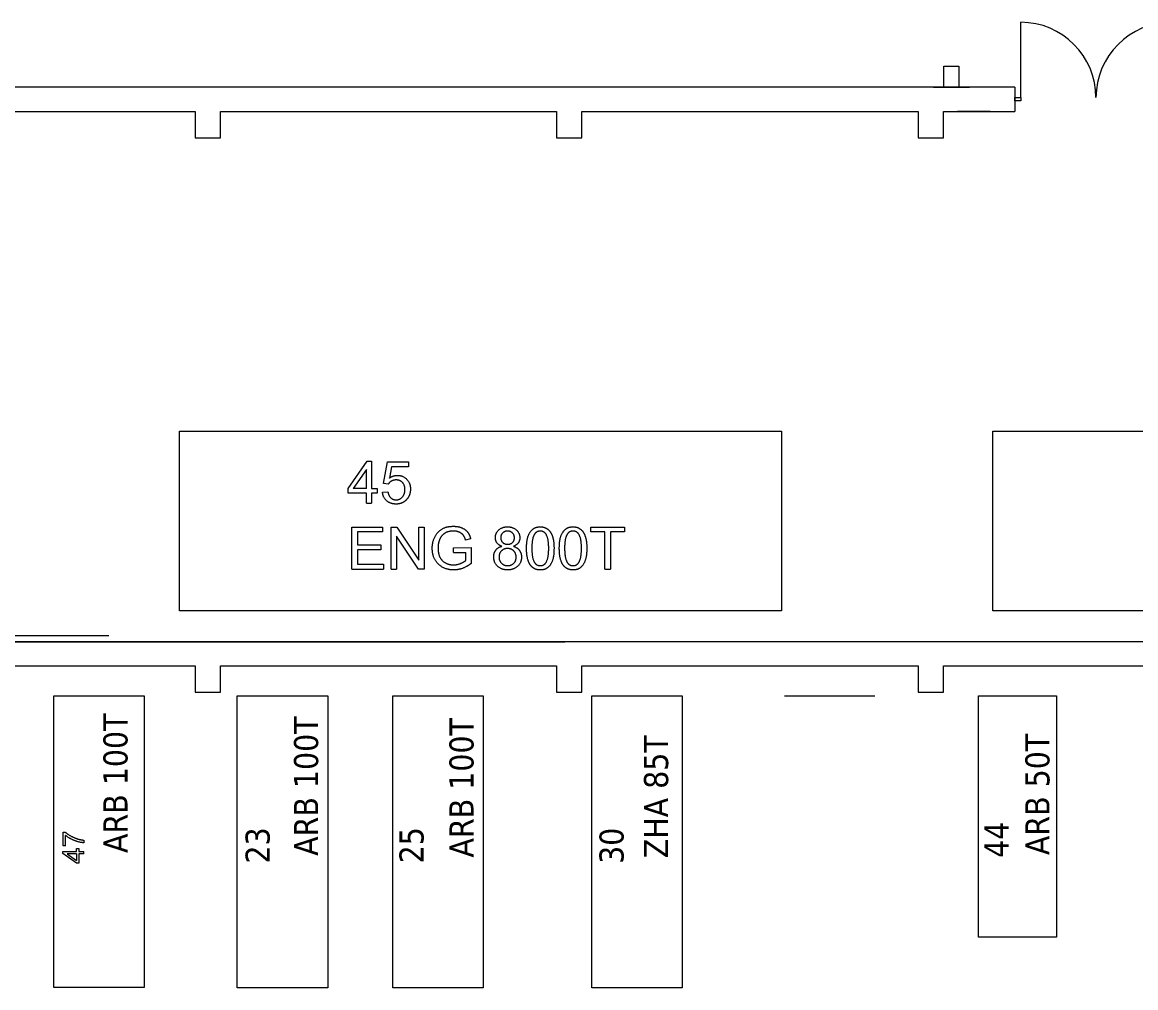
# Model space of a CAD drawing. Header units: millimetres. Extents: x 0 to 134522, y -47271 to 0.
# Drawn here: x 71944 to 90428, y -34842 to -18822 of the extents above; entities that cross this region are included whole.
import ezdxf

# ---------------------------------------------------------------- set-up
doc = ezdxf.new("R2010")
doc.units = ezdxf.units.MM
doc.header["$MEASUREMENT"] = 0
doc.layers.add('Layer0000', color=7, linetype='Continuous', lineweight=20)

msp = doc.modelspace()

# ---------------------------------------------------------------- linework, layer by layer
at = {"layer": 'Layer0000', "color": 7, "linetype": 'Continuous', "lineweight": 20}
for p, q in [((88518, -20072), (88518, -18822)), ((88418, -19900), (57873, -19900)), ((88418, -19900), (88418, -20300)), ((88418, -20072), (88518, -20072)), ((88418, -20128), (88418, -20072)), ((88518, -20128), (88418, -20128)), ((88518, -20072), (88518, -20128)), ((69235, -20300), (74815, -20300)), ((74815, -20300), (74815, -20740)), ((75235, -20740), (75235, -20300)), ((75235, -20300), (80815, -20300)), ((80815, -20300), (80815, -20740)), ((81235, -20740), (81235, -20300)), ((81235, -20300), (86815, -20300)), ((86815, -20300), (86815, -20740)), ((87235, -20740), (87235, -20300)), ((87235, -20300), (88418, -20300)), ((74815, -20740), (75235, -20740)), ((80815, -20740), (81235, -20740)), ((86815, -20740), (87235, -20740)), ((91118, -29100), (66439, -29100)), ((69235, -29500), (74815, -29500)), ((74815, -29500), (74815, -29940)), ((75235, -29940), (75235, -29500)), ((75235, -29500), (80815, -29500)), ((80815, -29500), (80815, -29940)), ((81235, -29940), (81235, -29500)), ((81235, -29500), (86815, -29500)), ((86815, -29500), (86815, -29940)), ((87235, -29940), (87235, -29500)), ((87235, -29500), (92815, -29500)), ((74815, -29940), (75235, -29940)), ((80815, -29940), (81235, -29940)), ((86815, -29940), (87235, -29940))]:
    msp.add_line(p, q, dxfattribs=at)
at = {"layer": 'Layer0000', "color": 7, "linetype": 'Continuous', "lineweight": 5}
for p, q in [((87243, -19550), (87493, -19550)), ((87243, -19900), (87243, -19550)), ((87493, -19550), (87493, -19900)), ((87068, -19900), (87668, -19900)), ((87493, -19900), (87243, -19900)), ((87243, -19900), (87493, -19900)), ((74552, -28589), (74552, -25605)), ((74552, -25605), (84549, -25605)), ((84549, -25605), (84549, -28589)), ((88056, -28589), (88056, -25605)), ((88056, -25605), (98052, -25605)), ((77352, -26558), (77672, -26104)), ((77656, -26242), (77437, -26558)), ((77656, -26558), (77656, -26242)), ((77672, -26104), (77742, -26104)), ((77742, -26104), (77742, -26558)), ((77940, -26473), (78007, -26114)), ((78007, -26114), (78355, -26114)), ((78076, -26196), (78038, -26384)), ((78355, -26196), (78076, -26196)), ((78355, -26114), (78355, -26196)), ((77352, -26637), (77352, -26558)), ((77656, -26558), (77437, -26558)), ((77742, -26558), (77836, -26558)), ((77836, -26558), (77836, -26637)), ((77924, -26621), (78014, -26613)), ((78020, -26484), (77940, -26473)), ((77656, -26637), (77352, -26637)), ((77656, -26804), (77656, -26637)), ((77836, -26637), (77742, -26637)), ((77742, -26637), (77742, -26804)), ((77656, -26804), (77742, -26804)), ((77417, -27897), (77417, -27197)), ((77417, -27197), (77923, -27197)), ((77923, -27279), (77510, -27279)), ((77510, -27279), (77510, -27494)), ((77923, -27197), (77923, -27279)), ((78066, -27897), (78066, -27197)), ((78066, -27197), (78161, -27197)), ((78523, -27897), (78155, -27347)), ((78155, -27347), (78155, -27897)), ((78161, -27197), (78529, -27746)), ((78529, -27746), (78529, -27197)), ((78529, -27197), (78618, -27197)), ((78618, -27197), (78618, -27897)), ((81385, -27279), (81385, -27197)), ((81385, -27197), (81940, -27197)), ((81615, -27279), (81385, -27279)), ((81615, -27897), (81615, -27279)), ((81940, -27279), (81708, -27279)), ((81708, -27279), (81708, -27897)), ((81940, -27197), (81940, -27279)), ((77510, -27494), (77897, -27494)), ((77897, -27494), (77897, -27576)), ((79101, -27540), (79398, -27539)), ((79101, -27622), (79101, -27540)), ((79387, -27392), (79304, -27415)), ((79398, -27539), (79398, -27799)), ((77897, -27576), (77510, -27576)), ((77510, -27576), (77510, -27814)), ((79101, -27622), (79307, -27622)), ((79307, -27752), (79307, -27622)), ((77417, -27897), (77940, -27897)), ((77510, -27814), (77940, -27814)), ((77940, -27814), (77940, -27897)), ((78066, -27897), (78155, -27897)), ((78618, -27897), (78523, -27897)), ((81615, -27897), (81708, -27897)), ((84549, -28589), (74552, -28589)), ((98052, -28589), (88056, -28589)), ((73381, -29000), (67989, -29000)), ((69025, -29100), (80950, -29100)), ((88947, -29100), (80950, -29100)), ((72467, -34840), (72467, -29998)), ((72467, -29998), (73967, -29998)), ((73967, -29998), (73967, -34840)), ((75514, -34842), (75514, -30000)), ((75514, -30000), (77014, -30000)), ((77014, -30000), (77014, -34842)), ((78094, -34842), (78094, -30000)), ((78094, -30000), (79594, -30000)), ((79594, -30000), (79594, -34842)), ((81400, -34842), (81400, -30000)), ((81400, -30000), (82900, -30000)), ((82900, -30000), (82900, -34842)), ((84597, -30000), (86097, -30000)), ((87815, -34000), (87815, -30000)), ((87815, -30000), (89115, -30000)), ((89115, -30000), (89115, -34000)), ((72623, -32485), (72623, -32258)), ((72623, -32258), (72656, -32258)), ((72664, -32485), (72664, -32314)), ((72664, -32485), (72623, -32485)), ((72968, -32392), (72968, -32436)), ((72618, -32614), (72618, -32579)), ((72618, -32579), (72845, -32579)), ((72845, -32774), (72618, -32614)), ((72845, -32622), (72687, -32622)), ((72687, -32622), (72845, -32731)), ((72845, -32579), (72845, -32532)), ((72845, -32532), (72884, -32532)), ((72845, -32622), (72845, -32731)), ((72884, -32532), (72884, -32579)), ((72884, -32579), (72968, -32579)), ((72968, -32622), (72884, -32622)), ((72884, -32622), (72884, -32774)), ((72968, -32622), (72968, -32579)), ((72884, -32774), (72845, -32774)), ((89115, -34000), (87815, -34000)), ((73967, -34840), (72467, -34840)), ((77014, -34842), (75514, -34842)), ((79594, -34842), (78094, -34842)), ((82900, -34842), (81400, -34842))]:
    msp.add_line(p, q, dxfattribs=at)
at = {"layer": 'Layer0000', "color": 171, "linetype": 'Continuous', "lineweight": 5, "true_color": 0x8c8ceb}
msp.add_line((88011, -20305), (87471, -20305), dxfattribs=at)
at = {"layer": 'Layer0000', "color": 7, "linetype": 'Continuous', "lineweight": 20}
for centre, start, end in [((88518, -20072), 0, 90), ((91018, -20072), 90, 180)]:
    msp.add_arc(centre, 1250, start, end, dxfattribs=at)
at = {"layer": 'Layer0000', "color": 7, "linetype": 'Continuous', "lineweight": 5}
for points, knots in [([(78148, -26416), (78106, -26416), (78039, -26454), (78020, -26484)], [0, 0, 0, 0.51281, 1, 1, 1]), ([(78297, -26575), (78297, -26501), (78215, -26416), (78148, -26416)], [0, 0, 0, 0.508857, 1, 1, 1]), ([(78171, -26340), (78262, -26340), (78388, -26467), (78388, -26567)], [0, 0, 0, 0.49261, 1, 1, 1]), ([(78014, -26613), (78024, -26679), (78098, -26746), (78149, -26746)], [0, 0, 0, 0.523897, 1, 1, 1]), ([(78149, -26746), (78211, -26746), (78297, -26652), (78297, -26575)], [0, 0, 0, 0.480588, 1, 1, 1]), ([(78149, -26816), (78054, -26816), (77933, -26709), (77924, -26621)], [0, 0, 0, 0.506654, 1, 1, 1]), ([(78750, -27550), (78750, -27448), (78836, -27271), (78996, -27185), (79101, -27185)], [0, 0, 0, 0.309985, 0.702766, 1, 1, 1]), ([(79101, -27264), (79038, -27264), (78945, -27303), (78888, -27366), (78872, -27403)], [0, 0, 0, 0.345122, 0.735214, 1, 1, 1]), ([(79101, -27185), (79177, -27185), (79299, -27234), (79369, -27322), (79387, -27392)], [0, 0, 0, 0.326418, 0.709666, 1, 1, 1]), ([(79304, -27415), (79288, -27362), (79241, -27301), (79154, -27264), (79101, -27264)], [0, 0, 0, 0.294018, 0.673562, 1, 1, 1]), ([(79798, -27374), (79798, -27298), (79908, -27194), (79999, -27194)], [0, 0, 0, 0.484261, 1, 1, 1]), ([(80000, -27264), (79951, -27264), (79886, -27327), (79886, -27371)], [0, 0, 0, 0.50958, 1, 1, 1]), ([(79999, -27194), (80091, -27194), (80203, -27300), (80203, -27377)], [0, 0, 0, 0.516024, 1, 1, 1]), ([(80114, -27376), (80114, -27329), (80049, -27264), (80000, -27264)], [0, 0, 0, 0.497436, 1, 1, 1]), ([(80315, -27551), (80315, -27427), (80366, -27276), (80467, -27194), (80543, -27194)], [0, 0, 0, 0.363966, 0.735416, 1, 1, 1]), ([(80683, -27551), (80683, -27379), (80602, -27265), (80542, -27265)], [0, 0, 0, 0.610092, 1, 1, 1]), ([(80543, -27194), (80599, -27194), (80684, -27239), (80740, -27325), (80771, -27447), (80771, -27551)], [0, 0, 0, 0.188451, 0.433066, 0.715148, 1, 1, 1]), ([(80859, -27551), (80859, -27427), (80910, -27276), (81010, -27194), (81087, -27194)], [0, 0, 0, 0.363966, 0.735416, 1, 1, 1]), ([(81227, -27551), (81227, -27379), (81146, -27265), (81086, -27265)], [0, 0, 0, 0.610092, 1, 1, 1]), ([(81087, -27194), (81143, -27194), (81228, -27239), (81284, -27325), (81315, -27447), (81315, -27551)], [0, 0, 0, 0.188451, 0.433066, 0.715148, 1, 1, 1]), ([(79770, -27694), (79770, -27626), (79839, -27534), (79903, -27517)], [0, 0, 0, 0.502944, 1, 1, 1]), ([(79903, -27517), (79850, -27497), (79798, -27425), (79798, -27374)], [0, 0, 0, 0.511089, 1, 1, 1]), ([(79886, -27371), (79886, -27421), (79950, -27484), (80001, -27484)], [0, 0, 0, 0.497448, 1, 1, 1]), ([(80001, -27484), (80051, -27484), (80114, -27422), (80114, -27376)], [0, 0, 0, 0.507864, 1, 1, 1]), ([(80203, -27377), (80203, -27425), (80152, -27497), (80099, -27517)], [0, 0, 0, 0.48772, 1, 1, 1]), ([(80099, -27517), (80164, -27538), (80231, -27632), (80231, -27697)], [0, 0, 0, 0.503939, 1, 1, 1]), ([(79108, -27909), (79005, -27909), (78836, -27820), (78750, -27653), (78750, -27550)], [0, 0, 0, 0.304796, 0.697665, 1, 1, 1]), ([(78846, -27544), (78846, -27638), (78910, -27764), (79033, -27825), (79103, -27825)], [0, 0, 0, 0.326161, 0.713247, 1, 1, 1]), ([(80001, -27909), (79897, -27909), (79770, -27786), (79770, -27694)], [0, 0, 0, 0.510884, 1, 1, 1]), ([(79999, -27554), (79938, -27554), (79858, -27634), (79858, -27695)], [0, 0, 0, 0.500689, 1, 1, 1]), ([(79858, -27695), (79858, -27731), (79893, -27800), (79962, -27838), (80002, -27838)], [0, 0, 0, 0.293881, 0.695284, 1, 1, 1]), ([(80231, -27697), (80231, -27786), (80104, -27909), (80001, -27909)], [0, 0, 0, 0.487319, 1, 1, 1]), ([(80002, -27838), (80063, -27838), (80143, -27759), (80143, -27698)], [0, 0, 0, 0.500686, 1, 1, 1]), ([(80403, -27551), (80403, -27724), (80484, -27838), (80543, -27838)], [0, 0, 0, 0.610704, 1, 1, 1]), ([(80771, -27551), (80771, -27675), (80721, -27826), (80620, -27909), (80543, -27909)], [0, 0, 0, 0.36263, 0.734354, 1, 1, 1]), ([(80543, -27838), (80602, -27838), (80683, -27723), (80683, -27551)], [0, 0, 0, 0.389829, 1, 1, 1]), ([(80947, -27551), (80947, -27724), (81028, -27838), (81087, -27838)], [0, 0, 0, 0.610704, 1, 1, 1]), ([(81315, -27551), (81315, -27675), (81264, -27826), (81164, -27909), (81087, -27909)], [0, 0, 0, 0.36263, 0.734354, 1, 1, 1]), ([(81087, -27838), (81146, -27838), (81227, -27723), (81227, -27551)], [0, 0, 0, 0.389829, 1, 1, 1]), ([(79103, -27825), (79163, -27825), (79277, -27779), (79307, -27752)], [0, 0, 0, 0.529668, 1, 1, 1]), ([(79398, -27799), (79329, -27854), (79184, -27909), (79108, -27909)], [0, 0, 0, 0.511522, 1, 1, 1]), ([(72656, -32258), (72692, -32292), (72810, -32357), (72872, -32375)], [0, 0, 0, 0.479119, 1, 1, 1]), ([(72968, -32436), (72927, -32435), (72810, -32404), (72701, -32346), (72664, -32314)], [0, 0, 0, 0.280264, 0.701819, 1, 1, 1])]:
    msp.add_open_spline(points, degree=2, knots=knots, dxfattribs=at)
for points in [[(78038, -26384), (78101, -26340), (78171, -26340)], [(78388, -26567), (78388, -26662), (78333, -26731)], [(78333, -26731), (78266, -26816), (78149, -26816)], [(80448, -27315), (80403, -27379), (80403, -27551)], [(80542, -27265), (80483, -27265), (80448, -27315)], [(80991, -27315), (80947, -27379), (80947, -27551)], [(81086, -27265), (81027, -27265), (80991, -27315)], [(78872, -27403), (78846, -27468), (78846, -27544)], [(80143, -27698), (80143, -27635), (80061, -27554), (79999, -27554)], [(80384, -27836), (80315, -27749), (80315, -27551)], [(80928, -27836), (80859, -27749), (80859, -27551)], [(80543, -27909), (80442, -27909), (80384, -27836)], [(81087, -27909), (80986, -27909), (80928, -27836)], [(72872, -32375), (72916, -32388), (72968, -32392)]]:
    msp.add_open_spline(points, degree=2, dxfattribs=at)

# ---------------------------------------------------------------- texts
at = {"layer": 'Layer0000', "color": 7, "linetype": 'Continuous', "lineweight": -3, "char_height": 400, "attachment_point": 1, "rotation": 90}
for s, insert in [('{\\fTahoma|b0|i0|c238|p34;ARB 100T}', (73291, -32606)), ('{\\fTahoma|b0|i0|c238|p34;ARB 100T}', (76455, -32653)), ('{\\fTahoma|b0|i0|c238|p34;ARB 100T}', (79035, -32681)), ('{\\fTahoma|b0|i0|c238|p34;ZHA 85T}', (82265, -32692)), ('{\\fTahoma|b0|i0|c238|p34;ARB 50T}', (88595, -32641)), ('{\\fTahoma|b0|i0|c238|p34;44}', (87917, -32687)), ('{\\fTahoma|b0|i0|c238|p34;23}', (75651, -32781)), ('{\\fTahoma|b0|i0|c238|p34;25}', (78205, -32778)), ('{\\fTahoma|b0|i0|c238|p34;30}', (81526, -32787))]:
    msp.add_mtext(s, dxfattribs=dict(at, insert=insert))

doc.saveas('drawing.dxf')
